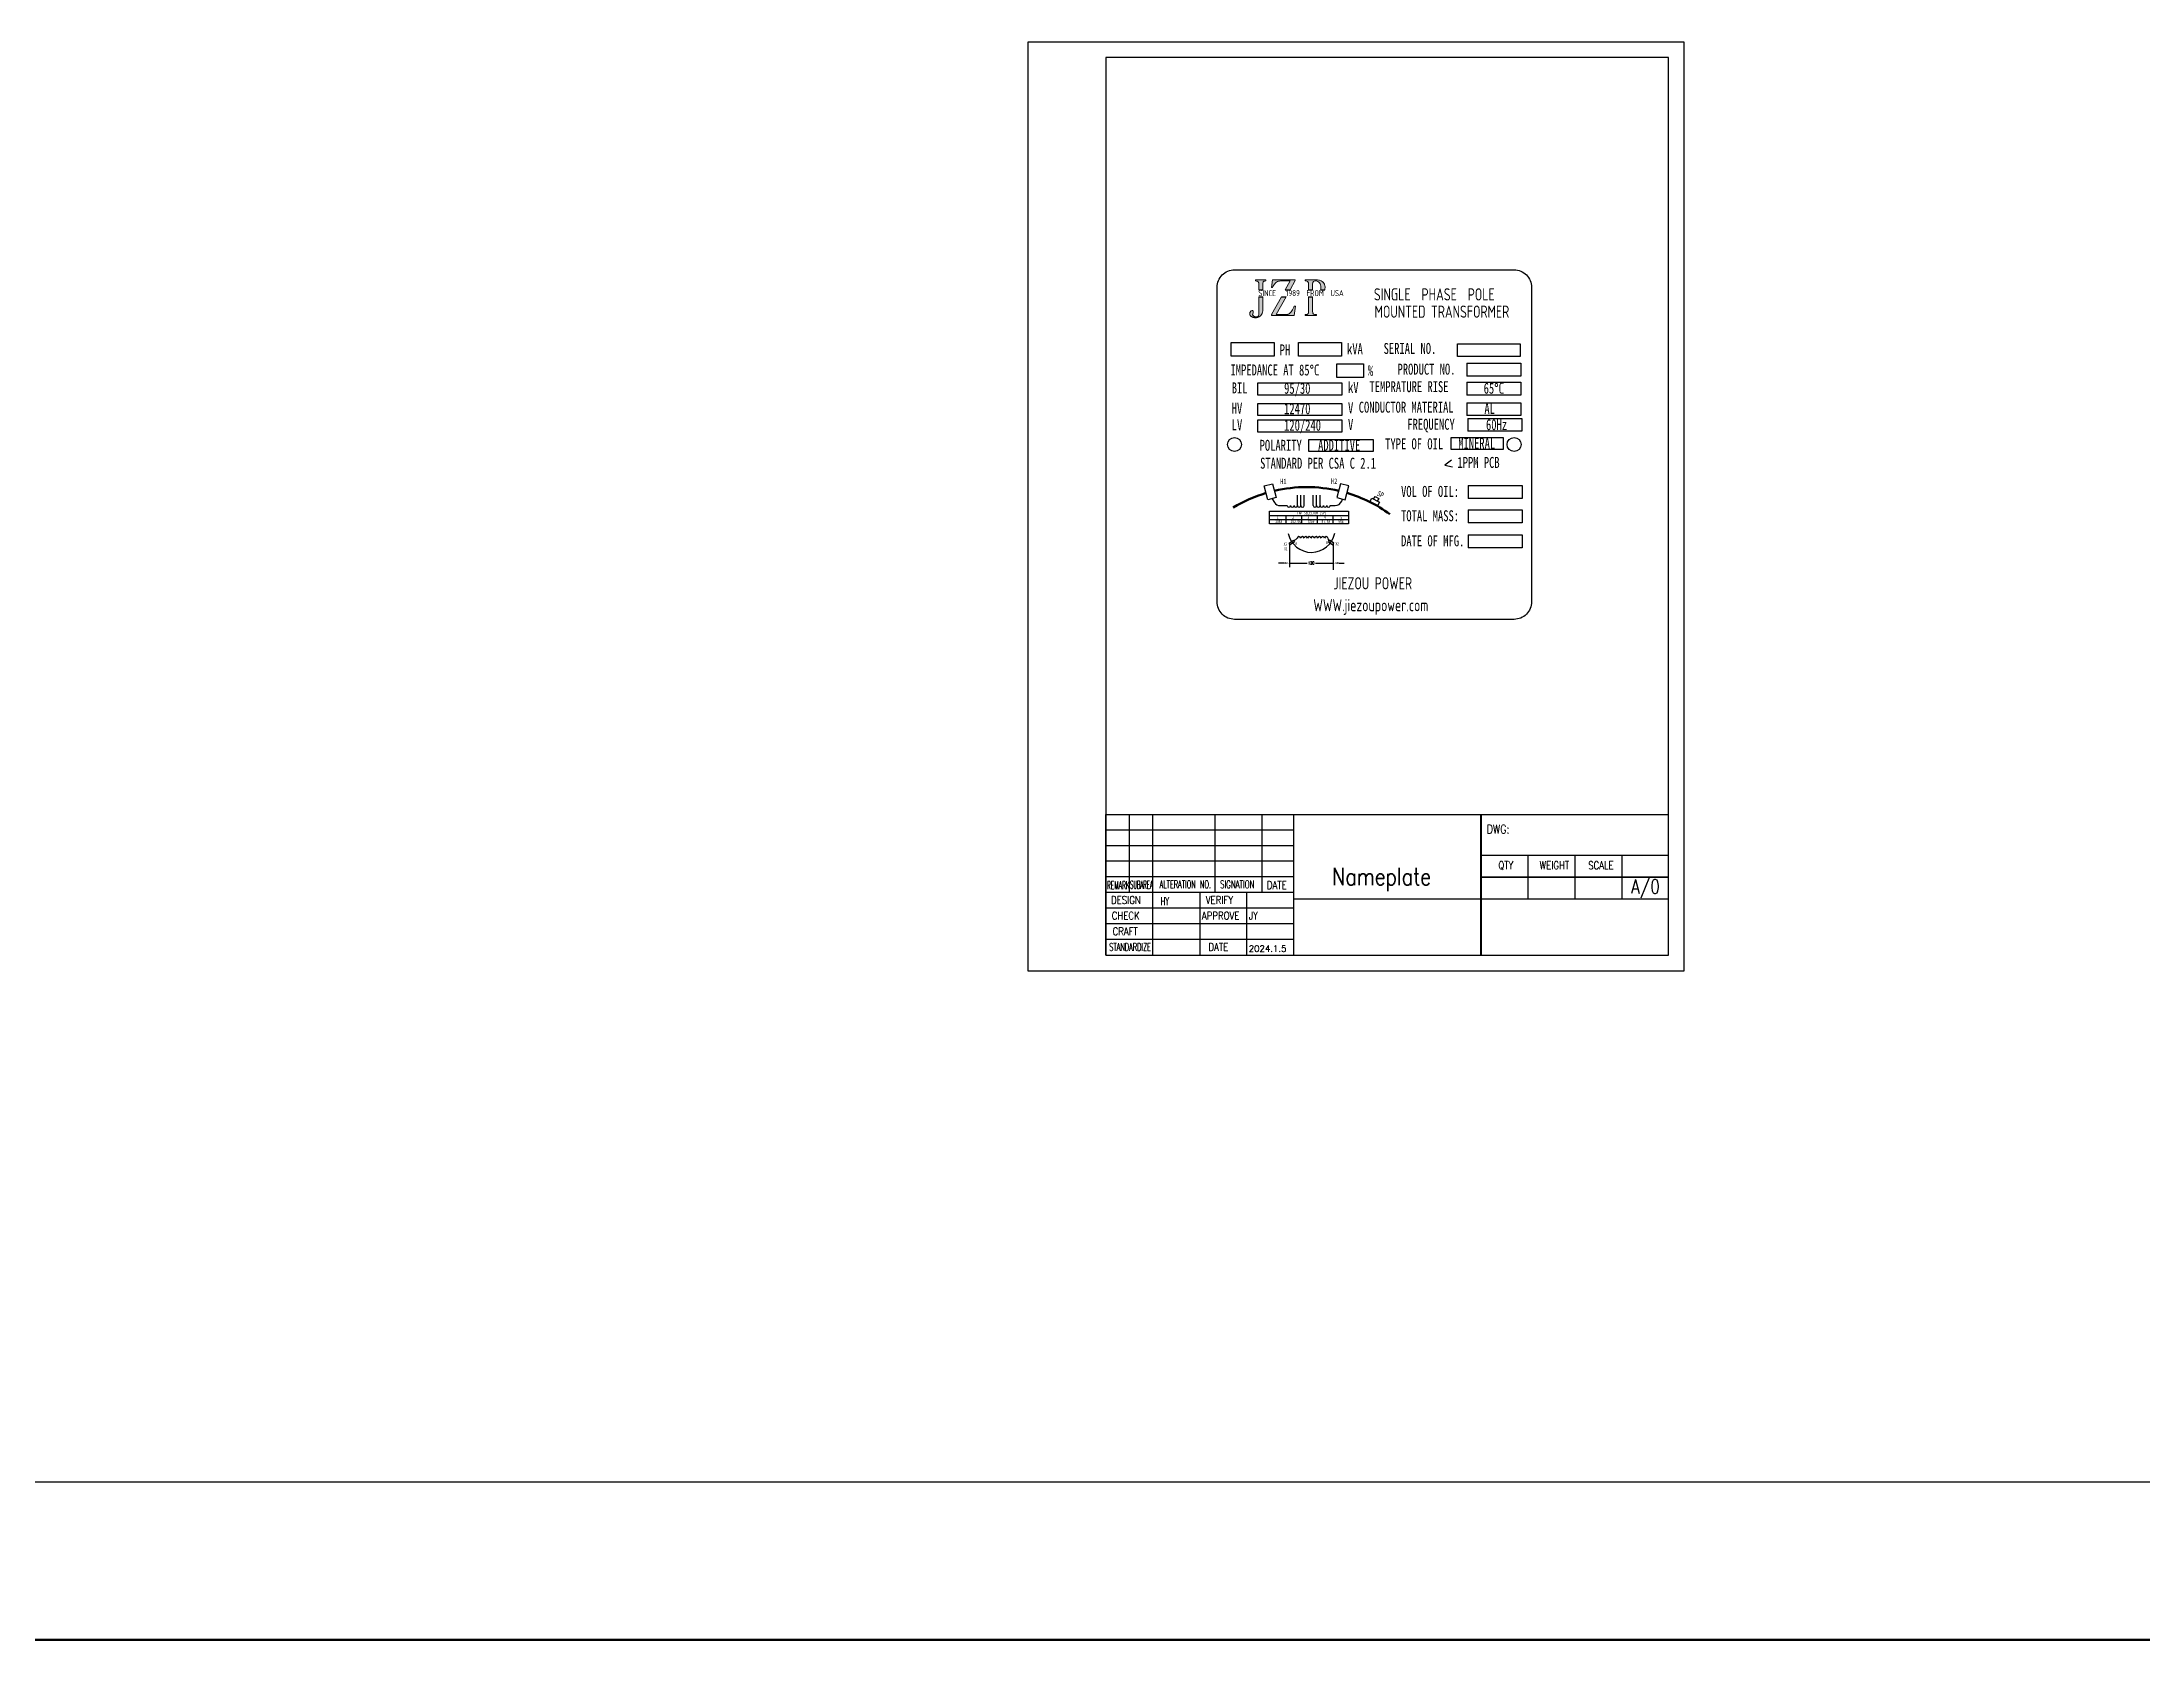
# Model space of a CAD drawing. Header units: millimetres. Extents: x 119255 to 140443, y -8485 to -5380.
# Drawn here: x 130147 to 130748, y -5851 to -5394 of the extents above; entities that cross this region are included whole.
import ezdxf

# ---------------------------------------------------------------- set-up
doc = ezdxf.new("R2010")
doc.units = ezdxf.units.MM
doc.header["$LTSCALE"] = 3
doc.layers.add('INTE_THICK', color=7, linetype='Continuous')
for name, color, linetype, lineweight in [('标注、文本', 3, 'Continuous', 25), ('粗实线', 4, 'Continuous', 53), ('粗实线层', 7, 'Continuous', 50)]:
    doc.layers.add(name, color=color, linetype=linetype, lineweight=lineweight)
doc.styles.add('PC_TEXTSTYLE', font='ISOCP.SHX', dxfattribs={"width": 0.707, "bigfont": 'GBCBIG.SHX'})
doc.styles.get("Standard").update_dxf_attribs({"font": 'txt', "bigfont": 'gbcbig.shx'})
doc.styles.add('TEXTSTYLE_3', font='txt', dxfattribs={"width": 0.8, "bigfont": 'hztxt.shx'})
doc.styles.add('TEXTSTYLE_4', font='txt', dxfattribs={"width": 0.65, "bigfont": 'hztxt.shx'})
doc.styles.add('TEXTSTYLE_5', font='txt', dxfattribs={"width": 0.45, "bigfont": 'hztxt.shx'})
doc.styles.add('TEXTSTYLE_7', font='txt', dxfattribs={"width": 0.75, "bigfont": 'hztxt.shx'})
doc.styles.add('TH_GBDIM', font='romans.shx', dxfattribs={"width": 0.8, "bigfont": 'gbcbig.shx'})

msp = doc.modelspace()

# ---------------------------------------------------------------- hatches: boundary and pattern name
at = {"layer": '标注、文本'}
h = msp.add_hatch(color=256, dxfattribs=at)
h.dxf.hatch_style = 1
h.paths.add_polyline_path([(130496.44, -5466.61), (130495.3, -5466.61), (130495.3, -5471.31), (130495.28, -5471.74), (130495.19, -5472.03, -0.564853), (130493.54, -5471.75), (130493.63, -5471.46), (130493.7, -5471.22), (130493.7, -5470.89), (130493.66, -5470.76), (130493.45, -5470.56), (130493.36, -5470.53), (130493.07, -5470.62), (130492.98, -5470.7), (130492.79, -5470.99), (130492.75, -5471.1), (130492.71, -5471.43), (130492.78, -5471.77), (130492.87, -5471.95), (130493.06, -5472.17, 0.201196), (130495.16, -5472.41), (130495.44, -5472.31), (130495.69, -5472.16), (130495.9, -5471.96), (130496.09, -5471.7), (130496.24, -5471.38), (130496.28, -5471.28), (130496.37, -5470.96), (130496.42, -5470.59), (130496.44, -5470.21)])
h.paths.add_polyline_path([(130496.53, -5462.41), (130496.56, -5462.34), (130496.78, -5462.14), (130496.98, -5462.1), (130497.33, -5462.07), (130497.33, -5461.76), (130494.37, -5461.76), (130494.37, -5462.07), (130494.62, -5462.09), (130494.87, -5462.13), (130494.87, -5462.13), (130495.15, -5462.29), (130495.27, -5462.63), (130495.3, -5462.9), (130495.3, -5463.32), (130495.3, -5464.6), (130496.44, -5464.6), (130496.44, -5463.15), (130496.44, -5463.12), (130496.46, -5462.7)])
h.paths.add_polyline_path([(130505.72, -5461.98), (130505.72, -5461.76), (130499.23, -5461.76), (130498.91, -5463.96), (130499.23, -5463.96), (130499.24, -5463.94), (130499.36, -5463.68), (130499.56, -5463.3), (130499.56, -5463.29), (130499.72, -5463.04), (130499.96, -5462.76), (130500.11, -5462.62), (130500.35, -5462.44), (130500.64, -5462.27), (130500.9, -5462.16), (130501.18, -5462.09), (130501.48, -5462.07), (130504.3, -5462.07), (130502.89, -5464.6), (130504.25, -5464.6)])
h.paths.add_polyline_path([(130503.13, -5466.61), (130501.77, -5466.61), (130498.94, -5471.69), (130498.94, -5472), (130505.42, -5472), (130505.78, -5469.26), (130505.42, -5469.26), (130505.31, -5469.58), (130505.16, -5469.92), (130505.13, -5469.99), (130504.97, -5470.31), (130504.8, -5470.6), (130504.6, -5470.88), (130504.4, -5471.11), (130504.2, -5471.3), (130503.95, -5471.5), (130503.72, -5471.6), (130503.58, -5471.63), (130503.3, -5471.68), (130502.97, -5471.69), (130500.29, -5471.69)])
h.paths.add_polyline_path([(130510.94, -5462.2), (130511.15, -5462.1), (130511.49, -5462.07), (130511.78, -5462.08), (130512.04, -5462.13), (130512.22, -5462.2), (130512.48, -5462.39), (130512.68, -5462.61), (130512.83, -5462.88), (130512.95, -5463.18), (130513.02, -5463.53), (130513.04, -5463.93), (130513.04, -5463.98), (130513.01, -5464.38), (130512.97, -5464.6), (130514.16, -5464.6), (130514.23, -5464.29), (130514.25, -5463.92), (130514.25, -5463.8), (130514.2, -5463.44), (130514.1, -5463.11), (130514.06, -5463.02), (130513.9, -5462.72), (130513.7, -5462.46), (130513.66, -5462.42), (130513.42, -5462.2), (130513.16, -5462.03), (130512.9, -5461.91), (130512.63, -5461.85), (130512.46, -5461.83), (130512.09, -5461.79), (130511.81, -5461.77), (130511.64, -5461.76), (130508.55, -5461.76), (130508.55, -5462.07), (130508.74, -5462.07), (130509.05, -5462.11), (130509.27, -5462.19), (130509.38, -5462.28), (130509.52, -5462.57), (130509.54, -5462.67), (130509.56, -5462.99), (130509.57, -5463.45), (130509.57, -5464.6), (130510.68, -5464.6), (130510.68, -5463.4), (130510.68, -5463.32), (130510.69, -5462.91), (130510.73, -5462.6), (130510.76, -5462.47)])
h.paths.add_polyline_path([(130510.68, -5466.61), (130509.57, -5466.61), (130509.57, -5470.7), (130509.56, -5470.84), (130509.53, -5471.18), (130509.39, -5471.47), (130509.37, -5471.49), (130509.1, -5471.62), (130508.89, -5471.65), (130508.55, -5471.67), (130508.55, -5471.98), (130511.81, -5471.98), (130511.81, -5471.67), (130511.66, -5471.67), (130511.36, -5471.64), (130511.24, -5471.62), (130510.97, -5471.54), (130510.76, -5471.28), (130510.72, -5471.15), (130510.68, -5470.76)])

# ---------------------------------------------------------------- linework, layer by layer
at = {"color": 7, "linetype": 'Continuous'}
for p, q in [((130451.54, -5614.68), (130612.57, -5614.68)), ((130451.54, -5654.93), (130451.54, -5614.68)), ((130451.54, -5614.74), (130612.57, -5614.74)), ((130505.22, -5619.15), (130451.54, -5619.15)), ((130458.25, -5637.04), (130458.25, -5614.68)), ((130464.96, -5654.93), (130464.96, -5614.68)), ((130482.85, -5637.04), (130482.85, -5614.68)), ((130496.27, -5637.04), (130496.27, -5614.68)), ((130505.22, -5614.68), (130505.22, -5654.93)), ((130505.24, -5614.7), (130505.24, -5654.96)), ((130505.24, -5614.7), (130612.59, -5614.7)), ((130558.89, -5654.93), (130558.89, -5614.68)), ((130558.91, -5614.7), (130558.91, -5654.96)), ((130505.22, -5623.62), (130451.54, -5623.62)), ((130505.22, -5628.09), (130451.54, -5628.09)), ((130558.89, -5626.31), (130612.57, -5626.31)), ((130558.91, -5626.33), (130612.59, -5626.33)), ((130572.31, -5626.31), (130572.31, -5638.83)), ((130572.33, -5626.33), (130572.33, -5638.86)), ((130585.73, -5626.31), (130585.73, -5638.83)), ((130585.75, -5626.33), (130585.75, -5638.86)), ((130599.15, -5626.31), (130599.15, -5638.83)), ((130599.17, -5626.33), (130599.17, -5638.86)), ((130505.22, -5632.57), (130451.54, -5632.57)), ((130505.22, -5637.04), (130451.54, -5637.04)), ((130478.38, -5637.04), (130478.38, -5654.93)), ((130491.8, -5637.04), (130491.8, -5654.93)), ((130558.89, -5632.57), (130612.57, -5632.57)), ((130558.91, -5632.6), (130612.59, -5632.6)), ((130505.22, -5641.51), (130451.54, -5641.51)), ((130505.22, -5638.83), (130612.57, -5638.83)), ((130505.24, -5638.86), (130612.59, -5638.86)), ((130505.22, -5645.99), (130451.54, -5645.99)), ((130505.22, -5650.46), (130451.54, -5650.46))]:
    msp.add_line(p, q, dxfattribs=at)
at = {"layer": 'INTE_THICK'}
for p, q in [((130612.57, -5398.19), (130451.54, -5398.19)), ((130451.54, -5398.19), (130451.54, -5654.93)), ((130612.57, -5654.93), (130612.57, -5398.19)), ((130451.54, -5654.93), (130612.57, -5654.93))]:
    msp.add_line(p, q, dxfattribs=at)
at = {"layer": '标注、文本', "color": 3, "lineweight": 0}
for p, q in [((130497.33, -5461.76), (130494.37, -5461.76)), ((130494.37, -5461.76), (130494.37, -5462.07)), ((130494.37, -5462.07), (130494.62, -5462.09)), ((130494.62, -5462.09), (130494.87, -5462.13)), ((130494.87, -5462.13), (130494.87, -5462.13)), ((130494.87, -5462.13), (130495.14, -5462.29)), ((130495.14, -5462.29), (130495.15, -5462.3)), ((130495.15, -5462.3), (130495.27, -5462.63)), ((130495.27, -5462.63), (130495.3, -5462.9)), ((130495.3, -5462.9), (130495.3, -5463.32)), ((130496.44, -5463.12), (130496.46, -5462.7)), ((130496.44, -5463.15), (130496.44, -5463.12)), ((130496.46, -5462.7), (130496.53, -5462.41)), ((130496.53, -5462.41), (130496.56, -5462.34)), ((130496.56, -5462.34), (130496.78, -5462.14)), ((130496.78, -5462.14), (130496.98, -5462.1)), ((130496.98, -5462.1), (130497.33, -5462.07)), ((130497.33, -5462.07), (130497.33, -5461.76)), ((130499.23, -5461.76), (130498.91, -5463.96)), ((130505.72, -5461.76), (130499.23, -5461.76)), ((130499.56, -5463.29), (130499.72, -5463.04)), ((130499.72, -5463.04), (130499.96, -5462.76)), ((130499.96, -5462.76), (130500.11, -5462.62)), ((130500.1, -5462.07), (130500.1, -5462.07)), ((130500.11, -5462.62), (130500.35, -5462.44)), ((130500.35, -5462.44), (130500.64, -5462.27)), ((130500.64, -5462.27), (130500.9, -5462.16)), ((130500.9, -5462.16), (130501.18, -5462.09)), ((130501.18, -5462.09), (130501.48, -5462.07)), ((130501.48, -5462.07), (130502.92, -5462.07)), ((130501.48, -5462.07), (130504.3, -5462.07)), ((130504.3, -5462.07), (130502.89, -5464.6)), ((130504.25, -5464.6), (130505.72, -5461.98)), ((130505.72, -5461.98), (130505.72, -5461.76)), ((130511.64, -5461.76), (130508.55, -5461.76)), ((130508.55, -5461.76), (130508.55, -5462.07)), ((130508.55, -5462.07), (130508.74, -5462.07)), ((130508.74, -5462.07), (130509.05, -5462.11)), ((130509.05, -5462.11), (130509.27, -5462.19)), ((130509.27, -5462.19), (130509.38, -5462.28)), ((130509.38, -5462.28), (130509.52, -5462.57)), ((130509.52, -5462.57), (130509.54, -5462.67)), ((130509.54, -5462.67), (130509.56, -5462.99)), ((130509.56, -5462.99), (130509.57, -5463.45)), ((130510.68, -5463.32), (130510.69, -5462.91)), ((130510.69, -5462.91), (130510.73, -5462.6)), ((130510.73, -5462.6), (130510.76, -5462.47)), ((130510.76, -5462.47), (130510.94, -5462.2)), ((130510.94, -5462.2), (130511.15, -5462.1)), ((130511.15, -5462.1), (130511.49, -5462.07)), ((130511.49, -5462.07), (130511.78, -5462.08)), ((130511.81, -5461.77), (130511.64, -5461.76)), ((130511.78, -5462.08), (130512.04, -5462.13)), ((130512.09, -5461.79), (130511.81, -5461.77)), ((130512.04, -5462.13), (130512.22, -5462.2)), ((130512.46, -5461.83), (130512.09, -5461.79)), ((130512.22, -5462.2), (130512.48, -5462.39)), ((130512.63, -5461.85), (130512.46, -5461.83)), ((130512.48, -5462.39), (130512.68, -5462.61)), ((130512.9, -5461.91), (130512.63, -5461.85)), ((130512.68, -5462.61), (130512.83, -5462.88)), ((130512.83, -5462.88), (130512.95, -5463.18)), ((130513.16, -5462.03), (130512.9, -5461.91)), ((130513.42, -5462.2), (130513.16, -5462.03)), ((130513.66, -5462.42), (130513.42, -5462.2)), ((130513.7, -5462.46), (130513.66, -5462.42)), ((130513.9, -5462.72), (130513.7, -5462.46)), ((130514.06, -5463.02), (130513.9, -5462.72)), ((130514.1, -5463.11), (130514.06, -5463.02)), ((130514.2, -5463.44), (130514.1, -5463.11)), ((130495.3, -5463.32), (130495.3, -5464.6)), ((130495.3, -5466.61), (130495.3, -5471.31)), ((130496.44, -5464.6), (130496.44, -5463.15)), ((130496.44, -5470.21), (130496.44, -5466.61)), ((130498.91, -5463.96), (130499.23, -5463.96)), ((130501.77, -5466.61), (130498.94, -5471.69)), ((130499.23, -5463.96), (130499.24, -5463.94)), ((130499.24, -5463.94), (130499.36, -5463.68)), ((130499.36, -5463.68), (130499.56, -5463.3)), ((130499.56, -5463.3), (130499.56, -5463.29)), ((130500.29, -5471.69), (130503.13, -5466.61)), ((130509.57, -5463.45), (130509.57, -5464.6)), ((130509.57, -5466.61), (130509.57, -5470.7)), ((130510.68, -5463.4), (130510.68, -5463.32)), ((130510.68, -5464.6), (130510.68, -5463.4)), ((130510.68, -5470.76), (130510.68, -5466.61)), ((130512.95, -5463.18), (130513.02, -5463.53)), ((130513.01, -5464.38), (130512.97, -5464.6)), ((130513.04, -5463.98), (130513.01, -5464.38)), ((130513.02, -5463.53), (130513.04, -5463.93)), ((130513.04, -5463.93), (130513.04, -5463.98)), ((130514.16, -5464.6), (130514.23, -5464.29)), ((130514.25, -5463.8), (130514.2, -5463.44)), ((130514.23, -5464.29), (130514.25, -5463.92)), ((130514.25, -5463.92), (130514.25, -5463.8)), ((130492.75, -5471.1), (130492.71, -5471.43)), ((130492.71, -5471.43), (130492.78, -5471.77)), ((130492.79, -5470.99), (130492.75, -5471.1)), ((130492.78, -5471.77), (130492.87, -5471.95)), ((130492.98, -5470.7), (130492.79, -5470.99)), ((130492.87, -5471.95), (130493.06, -5472.17)), ((130493.07, -5470.62), (130492.98, -5470.7)), ((130493.36, -5470.53), (130493.07, -5470.62)), ((130493.45, -5470.56), (130493.36, -5470.53)), ((130493.66, -5470.76), (130493.45, -5470.56)), ((130493.54, -5471.75), (130493.63, -5471.46)), ((130493.63, -5471.46), (130493.7, -5471.22)), ((130493.7, -5470.89), (130493.66, -5470.76)), ((130493.7, -5471.22), (130493.7, -5470.89)), ((130495.16, -5472.41), (130495.44, -5472.31)), ((130495.28, -5471.74), (130495.19, -5472.03)), ((130495.3, -5471.31), (130495.28, -5471.74)), ((130495.44, -5472.31), (130495.69, -5472.16)), ((130495.69, -5472.16), (130495.9, -5471.96)), ((130495.9, -5471.96), (130496.09, -5471.7)), ((130496.09, -5471.7), (130496.24, -5471.38)), ((130496.24, -5471.38), (130496.28, -5471.28)), ((130496.28, -5471.28), (130496.37, -5470.96)), ((130496.37, -5470.96), (130496.42, -5470.59)), ((130496.42, -5470.59), (130496.44, -5470.21)), ((130498.94, -5472), (130505.42, -5472)), ((130502.97, -5471.69), (130500.29, -5471.69)), ((130503.3, -5471.68), (130502.97, -5471.69)), ((130503.58, -5471.63), (130503.3, -5471.68)), ((130503.72, -5471.6), (130503.58, -5471.63)), ((130503.95, -5471.5), (130503.72, -5471.6)), ((130504.2, -5471.3), (130503.95, -5471.5)), ((130504.4, -5471.11), (130504.2, -5471.3)), ((130504.6, -5470.88), (130504.4, -5471.11)), ((130504.8, -5470.6), (130504.6, -5470.88)), ((130504.97, -5470.31), (130504.8, -5470.6)), ((130505.13, -5469.99), (130504.97, -5470.31)), ((130505.16, -5469.92), (130505.13, -5469.99)), ((130505.31, -5469.58), (130505.16, -5469.92)), ((130505.42, -5469.26), (130505.31, -5469.58)), ((130505.78, -5469.26), (130505.42, -5469.26)), ((130505.42, -5469.26), (130505.42, -5469.26)), ((130505.42, -5472), (130505.78, -5469.26)), ((130508.89, -5471.65), (130508.55, -5471.67)), ((130508.55, -5471.67), (130508.55, -5471.98)), ((130508.55, -5471.98), (130511.81, -5471.98)), ((130509.1, -5471.62), (130508.89, -5471.65)), ((130509.37, -5471.49), (130509.1, -5471.62)), ((130509.39, -5471.47), (130509.37, -5471.49)), ((130509.53, -5471.18), (130509.39, -5471.47)), ((130509.56, -5470.84), (130509.53, -5471.18)), ((130509.57, -5470.7), (130509.56, -5470.84)), ((130510.72, -5471.15), (130510.68, -5470.76)), ((130510.76, -5471.28), (130510.72, -5471.15)), ((130510.96, -5471.53), (130510.76, -5471.28)), ((130510.97, -5471.54), (130510.96, -5471.53)), ((130511.24, -5471.62), (130510.97, -5471.54)), ((130511.36, -5471.64), (130511.24, -5471.62)), ((130511.66, -5471.67), (130511.36, -5471.64)), ((130511.81, -5471.67), (130511.66, -5471.67)), ((130511.81, -5471.98), (130511.81, -5471.67))]:
    msp.add_line(p, q, dxfattribs=at)
at = {"layer": '标注、文本'}
for p, q in [((130495.3, -5464.6), (130496.44, -5464.6)), ((130495.3, -5466.61), (130496.44, -5466.61)), ((130501.77, -5466.61), (130503.13, -5466.61)), ((130502.89, -5464.6), (130504.25, -5464.6)), ((130509.57, -5464.6), (130510.68, -5464.6)), ((130509.57, -5466.61), (130510.68, -5466.61)), ((130512.97, -5464.6), (130514.16, -5464.6)), ((130498.94, -5471.69), (130498.94, -5472)), ((130525.28, -5485.8), (130525.28, -5489.67)), ((130554.88, -5485.6), (130554.88, -5489.28)), ((130554.87, -5491.03), (130554.87, -5494.71)), ((130554.87, -5496.9), (130554.87, -5500.58)), ((130555.16, -5501.38), (130555.16, -5505.06)), ((130509.61, -5507.41), (130528.02, -5507.41)), ((130509.61, -5510.88), (130509.61, -5507.41)), ((130528.02, -5510.88), (130509.61, -5510.88)), ((130528.02, -5507.41), (130528.02, -5510.88)), ((130550.32, -5506.86), (130565.22, -5506.86)), ((130550.32, -5510.33), (130550.32, -5506.86)), ((130565.22, -5510.33), (130550.32, -5510.33)), ((130565.22, -5506.86), (130565.22, -5510.33)), ((130550.48, -5513.29), (130548.51, -5514.74)), ((130548.51, -5514.74), (130550.69, -5515.25)), ((130555.22, -5520.59), (130555.22, -5524.27)), ((130498.33, -5529.14), (130521.01, -5529.14)), ((130499.09, -5524.38), (130499.79, -5525.43)), ((130501.45, -5526.33), (130503.43, -5526.33)), ((130503.08, -5529.14), (130503.08, -5531.54)), ((130506.35, -5526.33), (130506.35, -5523.35)), ((130507.32, -5526.33), (130507.32, -5523.35)), ((130507.56, -5529.14), (130507.56, -5531.54)), ((130508.29, -5526.33), (130508.29, -5523.35)), ((130510.87, -5526.33), (130510.87, -5523.35)), ((130511.84, -5526.33), (130511.84, -5523.35)), ((130512.04, -5529.14), (130512.04, -5531.54)), ((130512.82, -5526.33), (130512.82, -5523.35)), ((130515.73, -5526.33), (130517.15, -5526.33)), ((130516.53, -5529.14), (130516.53, -5531.54)), ((130519.02, -5525.04), (130519.24, -5524.48)), ((130555.22, -5527.56), (130555.22, -5531.24)), ((130498.33, -5530.3), (130521.01, -5530.3)), ((130555.22, -5534.73), (130555.22, -5538.41)), ((130504.13, -5537.3), (130504.13, -5543.98)), ((130506.32, -5535.69), (130505.36, -5536.47)), ((130515.08, -5535.69), (130515.38, -5536.47)), ((130516.61, -5537.3), (130516.61, -5544.7)), ((130504.13, -5542.81), (130509.15, -5542.81)), ((130511.49, -5542.81), (130516.61, -5542.81)), ((131950.07, -5805.74), (128161.04, -5805.74))]:
    msp.add_line(p, q, dxfattribs=at)
at = {"layer": '标注、文本', "color": 3}
for p, q in [((130502.48, -5542.77), (130500.98, -5542.77)), ((130518.26, -5542.77), (130519.76, -5542.77))]:
    msp.add_line(p, q, dxfattribs=at)
at = {"layer": '标注、文本'}
msp.add_lwpolyline([(130488.36, -5458.87), (130568.36, -5458.87, -0.414214), (130573.36, -5463.87), (130573.36, -5553.87, -0.414214), (130568.36, -5558.87), (130488.36, -5558.87, -0.414214), (130483.36, -5553.87), (130483.36, -5463.87, -0.414214)], format="xyb", close=True, dxfattribs=at)
for points in [[(130487.41, -5479.67), (130499.69, -5479.67), (130499.69, -5483.54), (130487.41, -5483.54)], [(130506.67, -5479.67), (130518.94, -5479.67), (130518.94, -5483.54), (130506.67, -5483.54)], [(130552.17, -5480.02), (130570.08, -5480.02), (130570.08, -5483.7), (130552.17, -5483.7)], [(130495, -5491.25), (130519.07, -5491.25), (130519.07, -5494.73), (130495, -5494.73)], [(130495, -5497.09), (130519.07, -5497.09), (130519.07, -5500.56), (130495, -5500.56)], [(130495, -5501.82), (130519.07, -5501.82), (130519.07, -5505.3), (130495, -5505.3)], [(130496.85, -5520.72), (130499.22, -5520.09), (130500.28, -5524.06), (130497.9, -5524.69)], [(130521.1, -5520.72), (130518.72, -5520.09), (130517.67, -5524.06), (130520.05, -5524.69)], [(130498.33, -5527.97), (130521.01, -5527.97), (130521.01, -5531.54), (130498.33, -5531.54)], [(130527.64, -5524.22), (130529.81, -5525.39), (130529.25, -5526.43), (130527.08, -5525.26)], [(130528.57, -5523.74), (130529.61, -5524.3), (130529.2, -5525.06), (130528.16, -5524.5)], [(130505.2, -5536.23), (130505.53, -5536.71), (130504.29, -5537.54), (130503.96, -5537.06)], [(130515.54, -5536.23), (130515.21, -5536.71), (130516.45, -5537.54), (130516.78, -5537.06)]]:
    msp.add_lwpolyline(points, close=True, dxfattribs=at)
for points in [[(130525.28, -5489.67), (130517.64, -5489.67), (130517.64, -5485.8), (130525.28, -5485.8)], [(130554.88, -5485.6), (130570.33, -5485.6), (130570.33, -5489.28), (130554.88, -5489.28)], [(130554.87, -5491.03), (130570.32, -5491.03), (130570.32, -5494.71), (130554.87, -5494.71)], [(130554.87, -5496.9), (130570.32, -5496.9), (130570.32, -5500.58), (130554.87, -5500.58)], [(130555.16, -5501.38), (130570.61, -5501.38), (130570.61, -5505.06), (130555.16, -5505.06)], [(130555.22, -5520.59), (130570.67, -5520.59), (130570.67, -5524.27), (130555.22, -5524.27)], [(130555.22, -5527.56), (130570.67, -5527.56), (130570.67, -5531.24), (130555.22, -5531.24)], [(130555.22, -5534.73), (130570.67, -5534.73), (130570.67, -5538.41), (130555.22, -5538.41)]]:
    msp.add_lwpolyline(points, dxfattribs=at)
for centre in [(130488.36, -5508.87), (130568.36, -5508.87)]:
    msp.add_circle(centre, 2, dxfattribs=at)
for centre, radius, start, end in [((130494.4, -5469.79), 2.73, 240.63938, 286.14253), ((130494.45, -5471.39), 0.976, 201.48435, 319.32465), ((130501.45, -5524.33), 2, 213.55601, 270), ((130503.92, -5526.33), 0.485, 180, 0), ((130504.89, -5526.33), 0.485, 180, 0), ((130505.86, -5526.33), 0.485, 180, 0), ((130506.84, -5526.33), 0.485, 180, 0), ((130507.81, -5526.33), 0.485, 180, 0), ((130511.36, -5526.33), 0.485, 180, 0), ((130512.33, -5526.33), 0.485, 180, 0), ((130513.3, -5526.33), 0.485, 180, 0), ((130514.27, -5526.33), 0.485, 180, 0), ((130515.25, -5526.33), 0.485, 180, 0), ((130517.15, -5524.33), 2, 270, 339.0548), ((130510.39, -5532.92), 6.79, 191.61474, 348.65109), ((130506.8, -5535.69), 0.485, 360, 180), ((130507.78, -5535.69), 0.485, 360, 180), ((130508.75, -5535.69), 0.485, 360, 180), ((130509.73, -5535.69), 0.485, 360, 180), ((130510.7, -5535.69), 0.485, 360, 180), ((130511.67, -5535.69), 0.485, 360, 180), ((130512.64, -5535.69), 0.485, 360, 180), ((130513.62, -5535.69), 0.485, 360, 180), ((130514.59, -5535.69), 0.485, 360, 180)]:
    msp.add_arc(centre, radius, start, end, dxfattribs=at)
at = {"layer": '标注、文本', "color": 3}
for points in [[(130502.63, -5542.54), (130502.63, -5543), (130503.99, -5542.77)], [(130518.11, -5542.54), (130518.11, -5543), (130516.75, -5542.77)]]:
    msp.add_solid(points, dxfattribs=at)
at = {"layer": '粗实线'}
msp.add_line((131904.97, -5850.84), (128386.57, -5850.84), dxfattribs=at)
at = {"layer": '粗实线', "ltscale": 2}
for start, end in [(106.55111, 120.99031), (76.91188, 103.08812), (54.11891, 73.44889)]:
    msp.add_arc((130508.97, -5561.75), 40.71, start, end, dxfattribs=at)
at = {"layer": '粗实线层', "color": 1, "lineweight": -3}
for p, q in [((130617.04, -5393.72), (130429.18, -5393.72)), ((130429.18, -5393.72), (130429.18, -5659.41)), ((130617.04, -5659.41), (130617.04, -5393.72)), ((130429.18, -5659.41), (130617.04, -5659.41))]:
    msp.add_line(p, q, dxfattribs=at)

# ---------------------------------------------------------------- texts
at = {"color": 7}
for s, height, style, width, p in [('DWG:', 2.5, 'TEXTSTYLE_7', 0.8, (130560.53, -5620.12)), ('Nameplate', 5, 'TEXTSTYLE_7', 0.8, (130516.31, -5634.96)), ('REMARK', 2.236, 'TEXTSTYLE_5', 0.45, (130451.84, -5636.04)), ('SUBAREA', 2.236, 'TEXTSTYLE_5', 0.4, (130458.46, -5635.92)), ('ALTERATION NO.', 2.2365, 'TEXTSTYLE_3', 0.5, (130466.88, -5635.8)), ('SIGNATION', 2.236, 'TEXTSTYLE_4', 0.65, (130484.25, -5635.82)), ('STANDARDIZE', 2.2365, 'TEXTSTYLE_3', 0.5, (130452.51, -5653.72))]:
    msp.add_text(s, height=height, dxfattribs=dict(at, style=style, width=width)).set_placement(p)
for s, height, width, p in [('QTY', 2.236, 0.8, (130563.87, -5630.33)), ('WEIGHT', 2.236, 0.8, (130575.71, -5630.33)), ('SCALE', 2.236, 0.8, (130589.58, -5630.33)), ('DATE', 2.236, 0.8, (130497.62, -5636.02)), ('A/0', 4, 0.8, (130601.86, -5637.3)), ('DESIGN', 2.236, 0.8, (130453.02, -5640.3)), ('CHECK', 2.236, 0.8, (130453.23, -5644.77)), ('HY', 2.236, 0.55, (130467.22, -5640.63)), ('APPROVE', 2.236, 0.8, (130479.02, -5644.77)), ('VERIFY', 2.236, 0.8, (130480.12, -5640.3)), ('JY', 2.236, 0.8, (130492.44, -5644.77)), ('CRAFT', 2.236, 0.8, (130453.46, -5649.25)), ('DATE', 2.236, 0.8, (130480.9, -5653.72))]:
    msp.add_text(s, height=height, dxfattribs=dict(at, width=width)).set_placement(p)
msp.add_text('2024.1.5', height=1.8, dxfattribs=at).set_placement((130492.41, -5653.95))
at = {"layer": '标注、文本', "attachment_point": 1, "style": 'PC_TEXTSTYLE'}
for s, width, gutter_width, insert, char_height in [('{\\fISOCPEUR|b0|i0|c0|p34;SINCE   1989  FROM  USA}', 20.0156, 8.68, (130495.17, -5464.68), 1.736), ('{\\fISOCPEUR|b0|i0|c134|p34;SINGLE  PHASE  POLE}', 48.5551, 8.68, (130528.24, -5464.17), 3.485), ('{\\fISOCPEUR|b0|i0|c0|p34;MOUNTED TRANSFORMER}', 48.5551, 8.68, (130528.42, -5469.11), 3.485), ('{\\fFangSong|b0|i0|c0|p49;PH}', 43.6996, 7.81, (130501.28, -5480.22), 3.1365), ('{\\fFangSong|b0|i0|c0|p49;kVA}', 48.5551, 8.68, (130520.55, -5479.96), 3.1365), ('{\\fFangSong|b0|i0|c134|p49;SERIAL NO.}', 48.5551, 8.68, (130531.02, -5479.81), 3.1365), ('{\\fFangSong|b0|i0|c134|p49;IMPEDANCE AT 85\\fISOCPEUR|b0|i0|c0|p34;%%DC}', 48.5551, 8.68, (130487.2, -5485.97), 3.1365), ('{\\fFangSong|b0|i0|c134|p49;%}', 48.5551, 8.68, (130526.5, -5486.13), 3.1365), ('{\\fFangSong|b0|i0|c134|p49;PRODUCT NO.}', 48.5551, 8.68, (130535, -5485.74), 3.1365), ('{\\fFangSong|b0|i0|c134|p49;BIL}', 48.5551, 8.68, (130487.55, -5491.09), 3.1365), ('{\\fFangSong|b0|i0|c134|p49;95/30}', 39.9569, 7.14, (130502.54, -5491.21), 3.1365), ('{\\fFangSong|b0|i0|c0|p49;kV}', 48.5551, 8.68, (130520.83, -5490.97), 3.1365), ('{\\fFangSong|b0|i0|c134|p49;TEMPRATURE RISE}', 48.5551, 8.68, (130526.97, -5490.74), 3.1365), ('{\\fFangSong|b0|i0|c134|p49;65\\fISOCPEUR|b0|i0|c0|p34;%%DC}', 48.5551, 8.68, (130559.65, -5491.19), 3.1365), ('{\\fFangSong|b0|i0|c134|p49;HV}', 48.5551, 8.68, (130487.55, -5496.93), 3.1365), ('{\\fFangSong|b0|i0|c134|p49;12470}', 39.9569, 7.14, (130502.54, -5497.05), 3.1365), ('{\\fFangSong|b0|i0|c0|p49;V}', 48.5551, 8.68, (130520.83, -5496.81), 3.1365), ('{\\fFangSong|b0|i0|c134|p49;CONDUCTOR MATERIAL}', 48.5551, 8.68, (130523.9, -5496.61), 3.1365), ('{\\fFangSong|b0|i0|c134|p49;AL}', 48.5551, 8.68, (130559.86, -5496.99), 3.1365), ('{\\fFangSong|b0|i0|c134|p49;LV}', 48.5551, 8.68, (130487.55, -5501.66), 3.1365), ('{\\fFangSong|b0|i0|c134|p49;120/240}', 39.9569, 7.14, (130502.54, -5501.78), 3.1365), ('{\\fFangSong|b0|i0|c0|p49;V}', 48.5551, 8.68, (130520.83, -5501.54), 3.1365), ('{\\fFangSong|b0|i0|c134|p49;FREQUENCY}', 48.5551, 8.68, (130537.81, -5501.5), 3.1365), ('{\\fFangSong|b0|i0|c134|p49;60Hz}', 48.5551, 8.68, (130560.32, -5501.6), 3.1365), ('{\\fFangSong|b0|i0|c134|p49;POLARITY }', 48.5551, 8.68, (130495.54, -5507.52), 3.1365), ('{\\fFangSong|b0|i0|c134|p49;ADDITIVE}', 39.9569, 7.14, (130512.27, -5507.49), 3.1365), ('{\\fFangSong|b0|i0|c134|p49;TYPE OF OIL}', 48.5551, 8.68, (130531.46, -5507.1), 3.1365), ('{\\fFangSong|b0|i0|c134|p49;MINERAL}', 39.9569, 7.14, (130552.39, -5506.94), 3.1365), ('{\\fFangSong|b0|i0|c134|p49;STANDARD PER CSA C 2.1}', 48.5551, 8.68, (130495.67, -5512.64), 3.1365), ('{\\fFangSong|b0|i0|c134|p49;1PPM PCB}', 48.5551, 8.68, (130552.15, -5512.42), 3.1365), ('{\\fFangSong|b0|i0|c134|p49;H1}', 24.2775, 4.34, (130501.42, -5518.63), 1.5683), ('{\\fFangSong|b0|i0|c134|p49;H2}', 24.2775, 4.34, (130515.96, -5518.58), 1.5683), ('{\\fFangSong|b0|i0|c134|p49;VOL OF OIL:}', 48.5551, 8.68, (130536.01, -5520.71), 3.1365), ('{\\fFangSong|b0|i0|c134|p49;TAP SELECTOM (SP)}', 13.3233, 2.38, (130506.24, -5528.01), 0.8606), ('{\\fFangSong|b0|i0|c134|p49;TOTAL MASS:}', 48.5551, 8.68, (130536.01, -5527.67), 3.1365), ('{\\fFangSong|b0|i0|c134|p49;105%}', 13.3233, 2.38, (130499.99, -5530.48), 0.8606), ('{\\fFangSong|b0|i0|c134|p49;1}', 13.3233, 2.38, (130500.45, -5529.23), 0.8606), ('{\\fFangSong|b0|i0|c134|p49;102.5%}', 13.3233, 2.38, (130504.38, -5530.48), 0.8606), ('{\\fFangSong|b0|i0|c134|p49;2}', 13.3233, 2.38, (130504.89, -5529.26), 0.8606), ('{\\fFangSong|b0|i0|c134|p49;3}', 13.3233, 2.38, (130509.25, -5529.25), 0.8606), ('{\\fFangSong|b0|i0|c134|p49;100%}', 13.3233, 2.38, (130509.26, -5530.5), 0.8606), ('{\\fFangSong|b0|i0|c134|p49;97.5%}', 13.3233, 2.38, (130513.26, -5530.48), 0.8606), ('{\\fFangSong|b0|i0|c134|p49;4}', 13.3233, 2.38, (130514.01, -5529.24), 0.8606), ('{\\fFangSong|b0|i0|c134|p49;95%}', 13.3233, 2.38, (130518.08, -5530.48), 0.8606), ('{\\fFangSong|b0|i0|c134|p49;5}', 13.3233, 2.38, (130518.68, -5529.28), 0.8606), ('{\\fFangSong|b0|i0|c134|p49;DATE OF MFG.}', 48.5551, 8.68, (130536.01, -5534.85), 3.1365), ('{\\fFangSong|b0|i0|c134|p49;X3}', 13.3233, 2.38, (130502.42, -5536.91), 0.8606), ('{\\fFangSong|b0|i0|c134|p49;X1}', 13.3233, 2.38, (130502.52, -5538.25), 0.8606), ('{\\fFangSong|b0|i0|c134|p49;A}', 13.3233, 2.38, (130505.75, -5536.7), 0.8606), ('{\\fFangSong|b0|i0|c134|p49;B}', 13.3233, 2.38, (130514.56, -5536.42), 0.8606), ('{\\fFangSong|b0|i0|c134|p49;X2}', 13.3233, 2.38, (130517.24, -5536.81), 0.8606), ('{\\fISOCPEUR|b0|i0|c0|p34;JIEZOU POWER}', 48.5551, 8.68, (130516.65, -5546.82), 3.485), ('{\\fISOCPEUR|b0|i0|c0|p34;WWW.jiezoupower.com}', 48.5551, 8.68, (130510.9, -5553.08), 3.485)]:
    msp.add_mtext_dynamic_manual_height_columns(s, width=width, gutter_width=gutter_width, heights=[0], dxfattribs=dict(at, insert=insert, char_height=char_height))
at = {"layer": '标注、文本', "insert": (130529.67, -5521.99), "char_height": 1.5683, "attachment_point": 1, "rotation": 332.46241, "style": 'PC_TEXTSTYLE'}
msp.add_mtext_dynamic_manual_height_columns('{\\fFangSong|b0|i0|c134|p49;SP}', width=24.2775, gutter_width=4.34, heights=[0], dxfattribs=at)
at = {"layer": '标注、文本', "color": 2, "insert": (130510.3, -5542.76), "char_height": 0.777, "attachment_point": 5, "style": 'TH_GBDIM'}
msp.add_mtext('120', dxfattribs=at)

doc.saveas('drawing.dxf')
